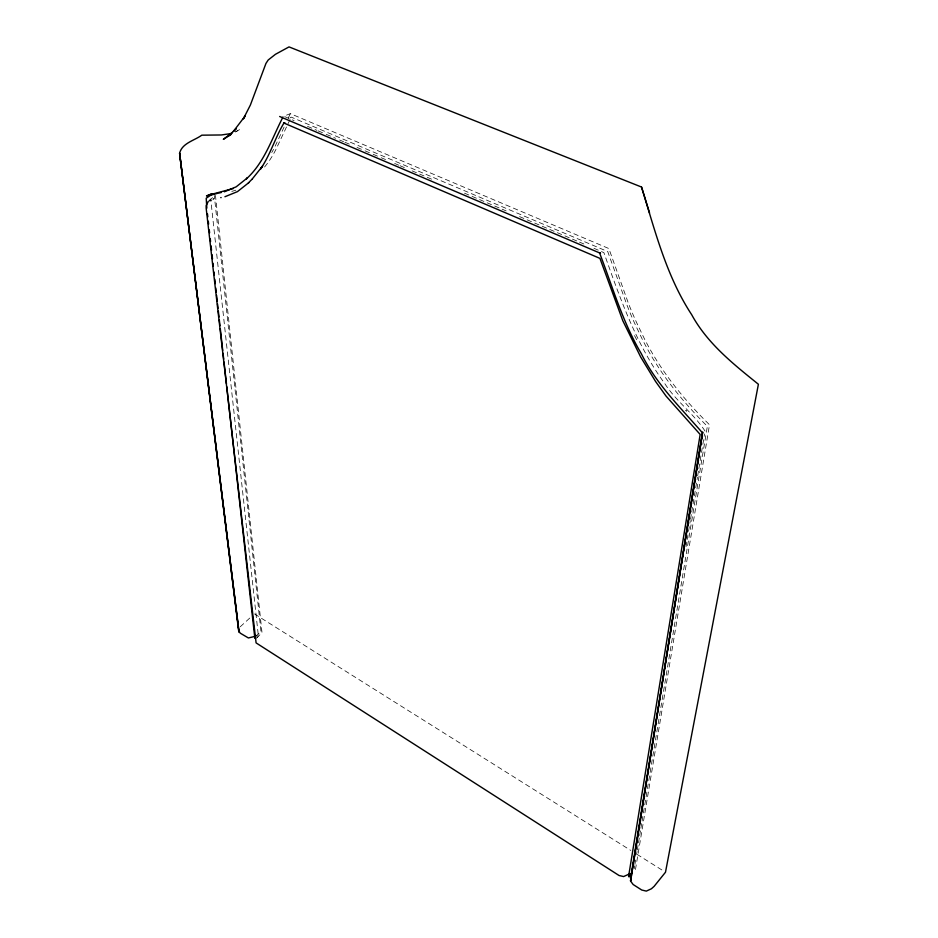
<?xml version="1.0" encoding="UTF-8"?>
<svg xmlns="http://www.w3.org/2000/svg" width="938" height="938" viewBox="0 0 938 938"><rect width="100%" height="100%" fill="white"/><g stroke="black" fill="none" stroke-linecap="round" stroke-linejoin="round"><path stroke-width="0.7" stroke-dasharray="4.69 3.52" d="M705.024 431.07C693.968 413.846 676.099 401.323 664.96 383.853C636.093 344.504 620.03 298.143 603.884 252.639L592.804 247.784M686.006 546.69L686.956 540.909M687.202 539.467L690.286 520.672M690.532 519.23L691.482 513.449M691.716 512.007L697.426 477.313M697.661 475.871L698.611 470.09M698.845 468.648L704.555 433.954M634.194 868.729L634.663 865.833M634.909 864.39L635.624 860.052M636.585 854.272L637.054 851.376M637.301 849.934L638.25 844.153M638.497 842.711L639.446 836.919M639.693 835.477L640.642 829.696M640.889 828.242L641.838 822.462M642.084 821.02L707.346 426.321C679.745 398.861 655.428 368.013 639.048 332.462A288.494 235.157 40.9 0 1 626.549 303.947L607.73 251.56L291.202 117.109L289.209 118.469M635.472 869.538L709.503 424.762C681.492 397.278 656.858 366.242 640.384 330.387A286.688 233.949 40.9 0 1 627.78 301.579L608.868 248.547L290.358 113.65L282.655 116.64M209.491 201.295L210.722 199.196L258.384 636.023L257.247 637.641M284.097 127.064L274.951 146.645A233.585 128.647 63.8 0 1 271.774 152.484M286.5 126.993L275.854 149.611A234.899 129.362 63.8 0 1 265.958 165.299L262.441 169.684M288.236 118.082L290.358 113.65M288.036 123.664L291.202 117.109M240.222 626.795L251.349 616.606M208.916 200.544L214.521 196.077M256.496 638.086L262.019 632.74L215.459 195.444M255.206 636.339L261.045 632.13L214.298 195.514M210.229 200.849L212.047 199.864M235.45 131.965L240.163 129.256L235.649 131.801M256.695 635.823L258.384 636.023M231.792 191.411L235.872 190.168M284.753 116.652L294.11 120.639M307.488 126.337L316.845 130.323M318.181 130.886L324.876 133.735M326.213 134.31L335.57 138.296M339.579 139.997L343.613 141.72M344.961 142.283L351.668 145.144M357.05 147.43L363.756 150.291M365.105 150.866L371.823 153.726M373.16 154.289L379.878 157.15M381.227 157.725L387.945 160.586M394.652 163.447L398.685 165.158M400.034 165.733L406.752 168.582M412.122 170.88L432.266 179.451M464.509 193.169L500.775 208.611M502.123 209.186L506.145 210.898M519.582 216.619L578.207 241.57M579.532 242.133L586.168 244.959M254.515 613.933L630.828 850.449M637.008 854.342L664.245 871.449M634.522 335.57L638.004 342.382M686.534 411.043L685.737 410.387L686.428 411.114"/><path stroke-width="1.41" d="M230.748 134.673L223.314 139.352L232.085 132.657L229.095 135.588L236.329 128.494L233.351 131.426L245.334 115.749L243.341 118.868L250.399 104.986L265.958 63.421L268.186 60.009L275.455 54.298L289.033 46.9L641.522 187.037C655.041 230.713 666.273 275.96 691.669 314.676C707.428 343.554 733.282 364.014 758.396 384.252L665.488 872.234L654.091 886.387L651.382 888.79L646.317 891.1L641.744 890.021L633.15 884.522L630.547 881.017L631.45 875.799L628.941 876.924L628.741 875.424M628.601 876.338L700.158 434.458L666.027 396.059L655.568 381.461L640.724 357.085L622.832 320.796L599.933 258.384L283.604 122.913L284.812 122.644M630.524 878.707L702.726 432.031L630.547 881.017L702.41 432.793C680.554 407.62 656.213 384.052 641.311 353.661C622.574 322.097 612.526 286.629 599.441 252.603L600.484 253.295L279.665 116.488M255.617 638.391L254.808 637.875L255.793 636.433M282.514 117.954C271.715 138.906 264.375 162.579 246.377 178.888L247.362 177.915L236.177 186.826L224.346 191.798M261.925 167.011L260.576 168.969C270.437 154.641 275.186 137.511 284.108 122.749M208.295 201.4L206.137 205.727L206.172 208.33L256.086 642.893L619.057 875.506L623.582 876.561L628.636 874.298M262.593 166.026L252.216 179.041M248.382 182.91L252.052 179.217M213.301 199.161L213.923 198.575M629.328 874.427L630.207 873.618M248.816 182.652L237.466 191.622L224.921 196.734M212 193.662L206.477 195.948L212.832 193.943M255.206 636.339L248.382 637.957L240.21 633.138L238.615 630.524L179.604 153.257C182.054 143.068 194.436 140.583 201.811 135.178L221.368 134.966L231.029 133.571M233.374 188.503L210.722 194.553L212.973 193.873M217.264 193.416L210.827 195.151L206.208 198.223L206.841 208.13M218.636 193.111L221.38 192.489M221.157 197.613L220.723 197.613M641.522 187.037L649.542 212.926M207.486 213.934L207.814 216.842M208.306 221.192L208.623 224.1M209.28 229.904L209.596 232.812M210.241 238.615L210.569 241.523M211.062 245.873L211.542 250.235M212.023 254.585L212.516 258.947M212.996 263.297L213.325 266.204M213.97 272.008L214.298 274.916M214.779 279.266L215.271 283.628M215.752 287.978L216.244 292.339M216.561 295.236L217.217 301.051M217.534 303.947L218.026 308.309M218.355 311.205L219 317.021M219.316 319.917L219.973 325.732M220.289 328.628L222.728 350.413M223.045 353.309L223.701 359.125M224.018 362.021L226.457 383.806M226.773 386.702L254.808 637.875M239.014 631.966L179.604 153.257L239.014 631.966"/></g></svg>
